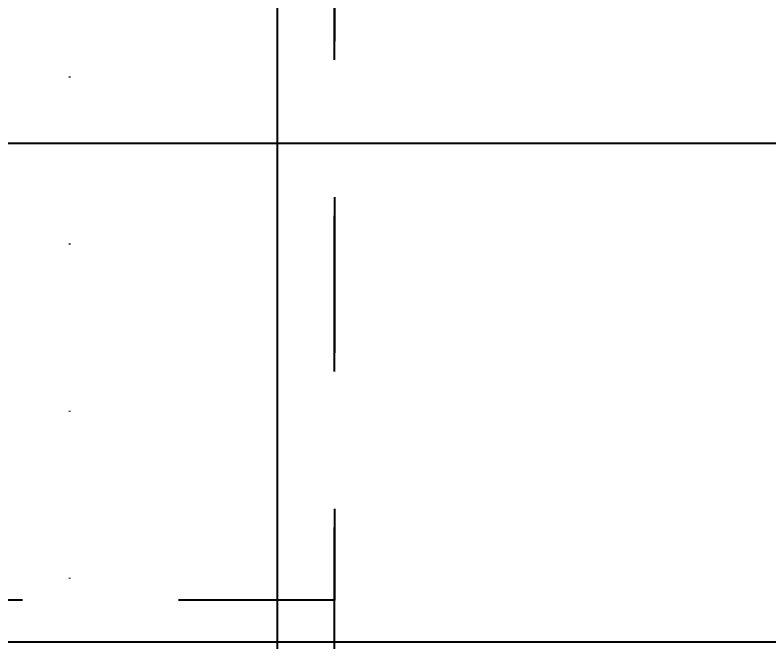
# Model space of a CAD drawing. Header units: centimetres. Extents: x 405564 to 502064, y 46284 to 60634.
# Drawn here: x 454328.2 to 454418.8, y 53962.5 to 54038 of the extents above; entities that cross this region are included whole.
import ezdxf
from ezdxf import colors
from ezdxf.entities.mleader import LeaderData, LeaderLine
from ezdxf.math import Vec2, Vec3
from ezdxf.xclip import XClip

# ---------------------------------------------------------------- set-up
doc = ezdxf.new("R2010")
doc.units = ezdxf.units.CM
doc.header["$XCLIPFRAME"] = 0
for name, pattern in [('3+1_3b$0$DASHED', [0.25, 0.125, -0.125]), ('ACAD_ISO07W100', [3, 0, -3]), ('DOT', [0.25, 0, -0.25])]:
    doc.linetypes.add(name, pattern=pattern)
for name, color, linetype in [('---___EB_draft03_cihazlar', 8, 'Continuous'), ('0-KRCN-ASMATAVAN-130426', 8, 'Continuous'), ('AS_DOS_TERAS_UST', 8, 'ACAD_ISO07W100'), ('AS_DUV', 8, 'Continuous'), ('AS_PYZ_BINA', 8, 'Continuous')]:
    doc.layers.add(name, color=color, linetype=linetype)
doc.layers.add('0-KRCN-MİMARİ-220526', color=8, linetype='Continuous', lineweight=9)
doc.layers.add('OL_Ic', color=8, linetype='Continuous', lineweight=9)
doc.styles.add('Normal_ITL', font='swissi.ttf')

# ---------------------------------------------------------------- blocks, each defined once
blk = doc.blocks.new('Conveyor1M')
at = {"layer": '---___EB_draft03_cihazlar', "color": 1, "linetype": '3+1_3b$0$DASHED', "ltscale": 150}
blk.add_lwpolyline([(276488.244, -40561.415), (276724.244, -40561.415), (276724.244, -40661.415), (276488.244, -40661.415), (276488.244, -40561.415)], dxfattribs=at)
blk = doc.blocks.new('SMD Dizgi Makinesi')
at = {"layer": '---___EB_draft03_cihazlar', "color": 1, "linetype": '3+1_3b$0$DASHED', "ltscale": 150}
blk.add_lwpolyline([(275341.077, -39731.157), (275757.077, -39731.157), (275757.077, -39868.157), (275341.077, -39868.157), (275341.077, -39731.157)], dxfattribs=at)
blk = doc.blocks.new('A$Ca63a641c')
at = {"layer": 'AS_PYZ_BINA'}
ml = blk.add_multileader_mtext('Standard', dxfattribs=at)
ml.set_content('EST boyalı panel çit ve panel çit kapı (AS 51.101)', color=256, style='Normal_ITL')
ml.set_leader_properties()
ml.build(insert=Vec2(0, 0))
ml.multileader.update_dxf_attribs({"dogleg_length": 0.379, "arrow_head_size": 17.043, "scale": 75})
ctx = ml.context
ctx.base_point, ctx.scale, ctx.char_height, ctx.arrow_head_size, ctx.landing_gap_size, ctx.plane_origin = Vec3(140.513, 464.302), 75, 20, 17.043, 14.202, Vec3(92.505, 620.113)
notes = []
notes.append((ctx, [(0, (1, 1, 0), (112.109, 464.302), (1, 0), 28.404, [(0, [(68.504, 410)], 0, [])])]))
ctx.mtext.insert, ctx.mtext.width, ctx.mtext.flow_direction = Vec3(154.715, 477.513), 604.56338, 5
for ctx, leaders in notes:
    for number, flags, end, landing, length, lines in leaders:
        leader = LeaderData()
        leader.index, (leader.has_last_leader_line, leader.has_dogleg_vector, leader.attachment_direction) = number, flags
        leader.last_leader_point, leader.dogleg_vector, leader.dogleg_length = Vec3(end), Vec3(landing), length
        for number, points, colour, breaks in lines:
            line = LeaderLine()
            line.index, line.vertices, line.color, line.breaks = number, Vec3.list(points), colors.encode_raw_color(colour), breaks
            leader.lines.append(line)
        ctx.leaders.append(leader)
blk = doc.blocks.new('A$C85dec720')
at = {"layer": 'OL_Ic'}
blk.add_blockref('A$Ca63a641c', (5315.078, 5344.253, 28.4), dxfattribs=at)
blk = doc.blocks.new('A$C6A10300A')
at = {"layer": 'AS_DOS_TERAS_UST', "linetype": 'DOT', "ltscale": 80}
blk.add_line((16270.68, -6201.454), (16270.68, -7101.454), dxfattribs=at)
at = {"layer": '---___EB_draft03_cihazlar', "rotation": 270}
for name, p in [('SMD Dizgi Makinesi', (56170.668, 269080.624)), ('Conveyor1M', (56863.926, 270057.791))]:
    blk.add_blockref(name, p, dxfattribs=at)
at = {"layer": 'AS_DUV'}
ref = blk.add_blockref('A$C85dec720', (28900.964, -17748.984), dxfattribs=dict(at, rotation=105.0255580063709))
XClip(ref).set_block_clipping_path([(6220.3367769278, 6783.7313721173), (4126.4071464743, -1017.0000000052), (7354.8298234051, -1883.5969356479), (9448.7594538586, 5917.1344364745)])

msp = doc.modelspace()

# ---------------------------------------------------------------- linework, layer by layer
at = {"layer": '0-KRCN-ASMATAVAN-130426'}
for p, q in [((454359.746, 53542.563), (454359.746, 54322.563)), ((454059.746, 54022.563), (454839.746, 54022.563)), ((454059.746, 53962.563), (454839.746, 53962.563))]:
    msp.add_line(p, q, dxfattribs=at)

# ---------------------------------------------------------------- next in the draw order: block references
at = {"layer": '0-KRCN-MİMARİ-220526'}
msp.add_blockref('A$C6A10300A', (438064.066, 60634.016), dxfattribs=at)

doc.saveas('drawing.dxf')
